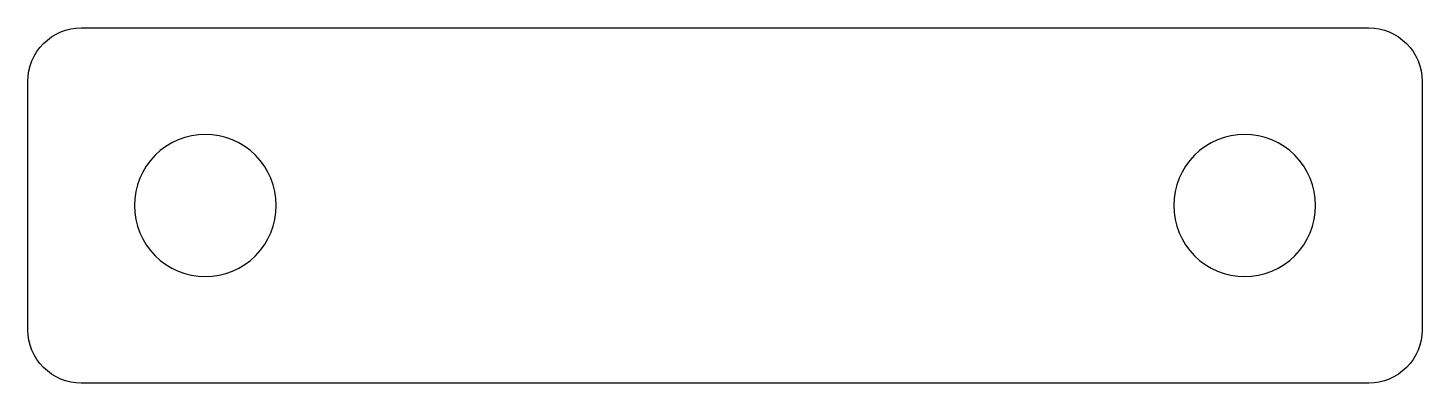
# Model space of a CAD drawing. Header units: millimetres. Extents: x -10 to 68.6, y -10 to 10.
import ezdxf

# ---------------------------------------------------------------- set-up
doc = ezdxf.new("R2010")
doc.units = ezdxf.units.MM

msp = doc.modelspace()

# ---------------------------------------------------------------- linework, layer by layer
at = {"color": 0}
for points in [[(-7.294, -9.986), (-7.585, -9.942), (-7.871, -9.871), (-8.148, -9.772), (-8.414, -9.646), (-8.667, -9.494), (-8.903, -9.319), (-9.121, -9.121), (-9.319, -8.903), (-9.494, -8.667), (-9.646, -8.414), (-9.772, -8.148), (-9.871, -7.871), (-9.942, -7.585), (-9.986, -7.294), (-10, -7), (-10, 7), (-9.986, 7.294), (-9.942, 7.585), (-9.871, 7.871), (-9.772, 8.148), (-9.646, 8.414), (-9.494, 8.667), (-9.319, 8.903), (-9.121, 9.121), (-8.903, 9.319), (-8.667, 9.494), (-8.414, 9.646), (-8.148, 9.772), (-7.871, 9.871), (-7.585, 9.942), (-7.294, 9.986), (-7, 10), (65.569, 10), (65.863, 9.986), (66.154, 9.942), (66.44, 9.871), (66.717, 9.772), (66.983, 9.646), (67.236, 9.494), (67.472, 9.319), (67.69, 9.121), (67.888, 8.903), (68.063, 8.667), (68.215, 8.414), (68.341, 8.148), (68.44, 7.871), (68.511, 7.585), (68.555, 7.294), (68.569, 7), (68.569, -7), (68.555, -7.294), (68.511, -7.585), (68.44, -7.871), (68.341, -8.148), (68.215, -8.414), (68.063, -8.667), (67.888, -8.903), (67.69, -9.121), (67.472, -9.319), (67.236, -9.494), (66.983, -9.646), (66.717, -9.772), (66.44, -9.871), (66.154, -9.942), (65.863, -9.986), (65.569, -10), (-7, -10), (-7.294, -9.986)], [(3.923, 0.78), (3.828, 1.161), (3.696, 1.531), (3.528, 1.886), (3.326, 2.222), (3.092, 2.538), (2.828, 2.828), (2.538, 3.092), (2.222, 3.326), (1.886, 3.528), (1.531, 3.696), (1.161, 3.828), (0.78, 3.923), (0.392, 3.981), (0, 4), (-0.392, 3.981), (-0.78, 3.923), (-1.161, 3.828), (-1.531, 3.696), (-1.886, 3.528), (-2.222, 3.326), (-2.538, 3.092), (-2.828, 2.828), (-3.092, 2.538), (-3.326, 2.222), (-3.528, 1.886), (-3.696, 1.531), (-3.828, 1.161), (-3.923, 0.78), (-3.981, 0.392), (-4, 0), (-3.981, -0.392), (-3.923, -0.78), (-3.828, -1.161), (-3.696, -1.531), (-3.528, -1.886), (-3.326, -2.222), (-3.092, -2.538), (-2.828, -2.828), (-2.538, -3.092), (-2.222, -3.326), (-1.886, -3.528), (-1.531, -3.696), (-1.161, -3.828), (-0.78, -3.923), (-0.392, -3.981), (0, -4), (0.392, -3.981), (0.78, -3.923), (1.161, -3.828), (1.531, -3.696), (1.886, -3.528), (2.222, -3.326), (2.538, -3.092), (2.828, -2.828), (3.092, -2.538), (3.326, -2.222), (3.528, -1.886), (3.696, -1.531), (3.828, -1.161), (3.923, -0.78), (3.981, -0.392), (4, 0), (3.981, 0.392), (3.923, 0.78)], [(62.55, 0.392), (62.492, 0.78), (62.397, 1.161), (62.265, 1.531), (62.097, 1.886), (61.895, 2.222), (61.661, 2.538), (61.397, 2.828), (61.107, 3.092), (60.791, 3.326), (60.455, 3.528), (60.1, 3.696), (59.73, 3.828), (59.349, 3.923), (58.961, 3.981), (58.569, 4), (58.177, 3.981), (57.789, 3.923), (57.408, 3.828), (57.038, 3.696), (56.683, 3.528), (56.347, 3.326), (56.031, 3.092), (55.741, 2.828), (55.477, 2.538), (55.243, 2.222), (55.041, 1.886), (54.874, 1.531), (54.741, 1.161), (54.646, 0.78), (54.588, 0.392), (54.569, 0), (54.588, -0.392), (54.646, -0.78), (54.741, -1.161), (54.874, -1.531), (55.041, -1.886), (55.243, -2.222), (55.477, -2.538), (55.741, -2.828), (56.031, -3.092), (56.347, -3.326), (56.683, -3.528), (57.038, -3.696), (57.408, -3.828), (57.789, -3.923), (58.177, -3.981), (58.569, -4), (58.961, -3.981), (59.349, -3.923), (59.73, -3.828), (60.1, -3.696), (60.455, -3.528), (60.791, -3.326), (61.107, -3.092), (61.397, -2.828), (61.661, -2.538), (61.895, -2.222), (62.097, -1.886), (62.265, -1.531), (62.397, -1.161), (62.492, -0.78), (62.55, -0.392), (62.569, 0), (62.55, 0.392)]]:
    msp.add_lwpolyline(points, dxfattribs=at)

doc.saveas('drawing.dxf')
